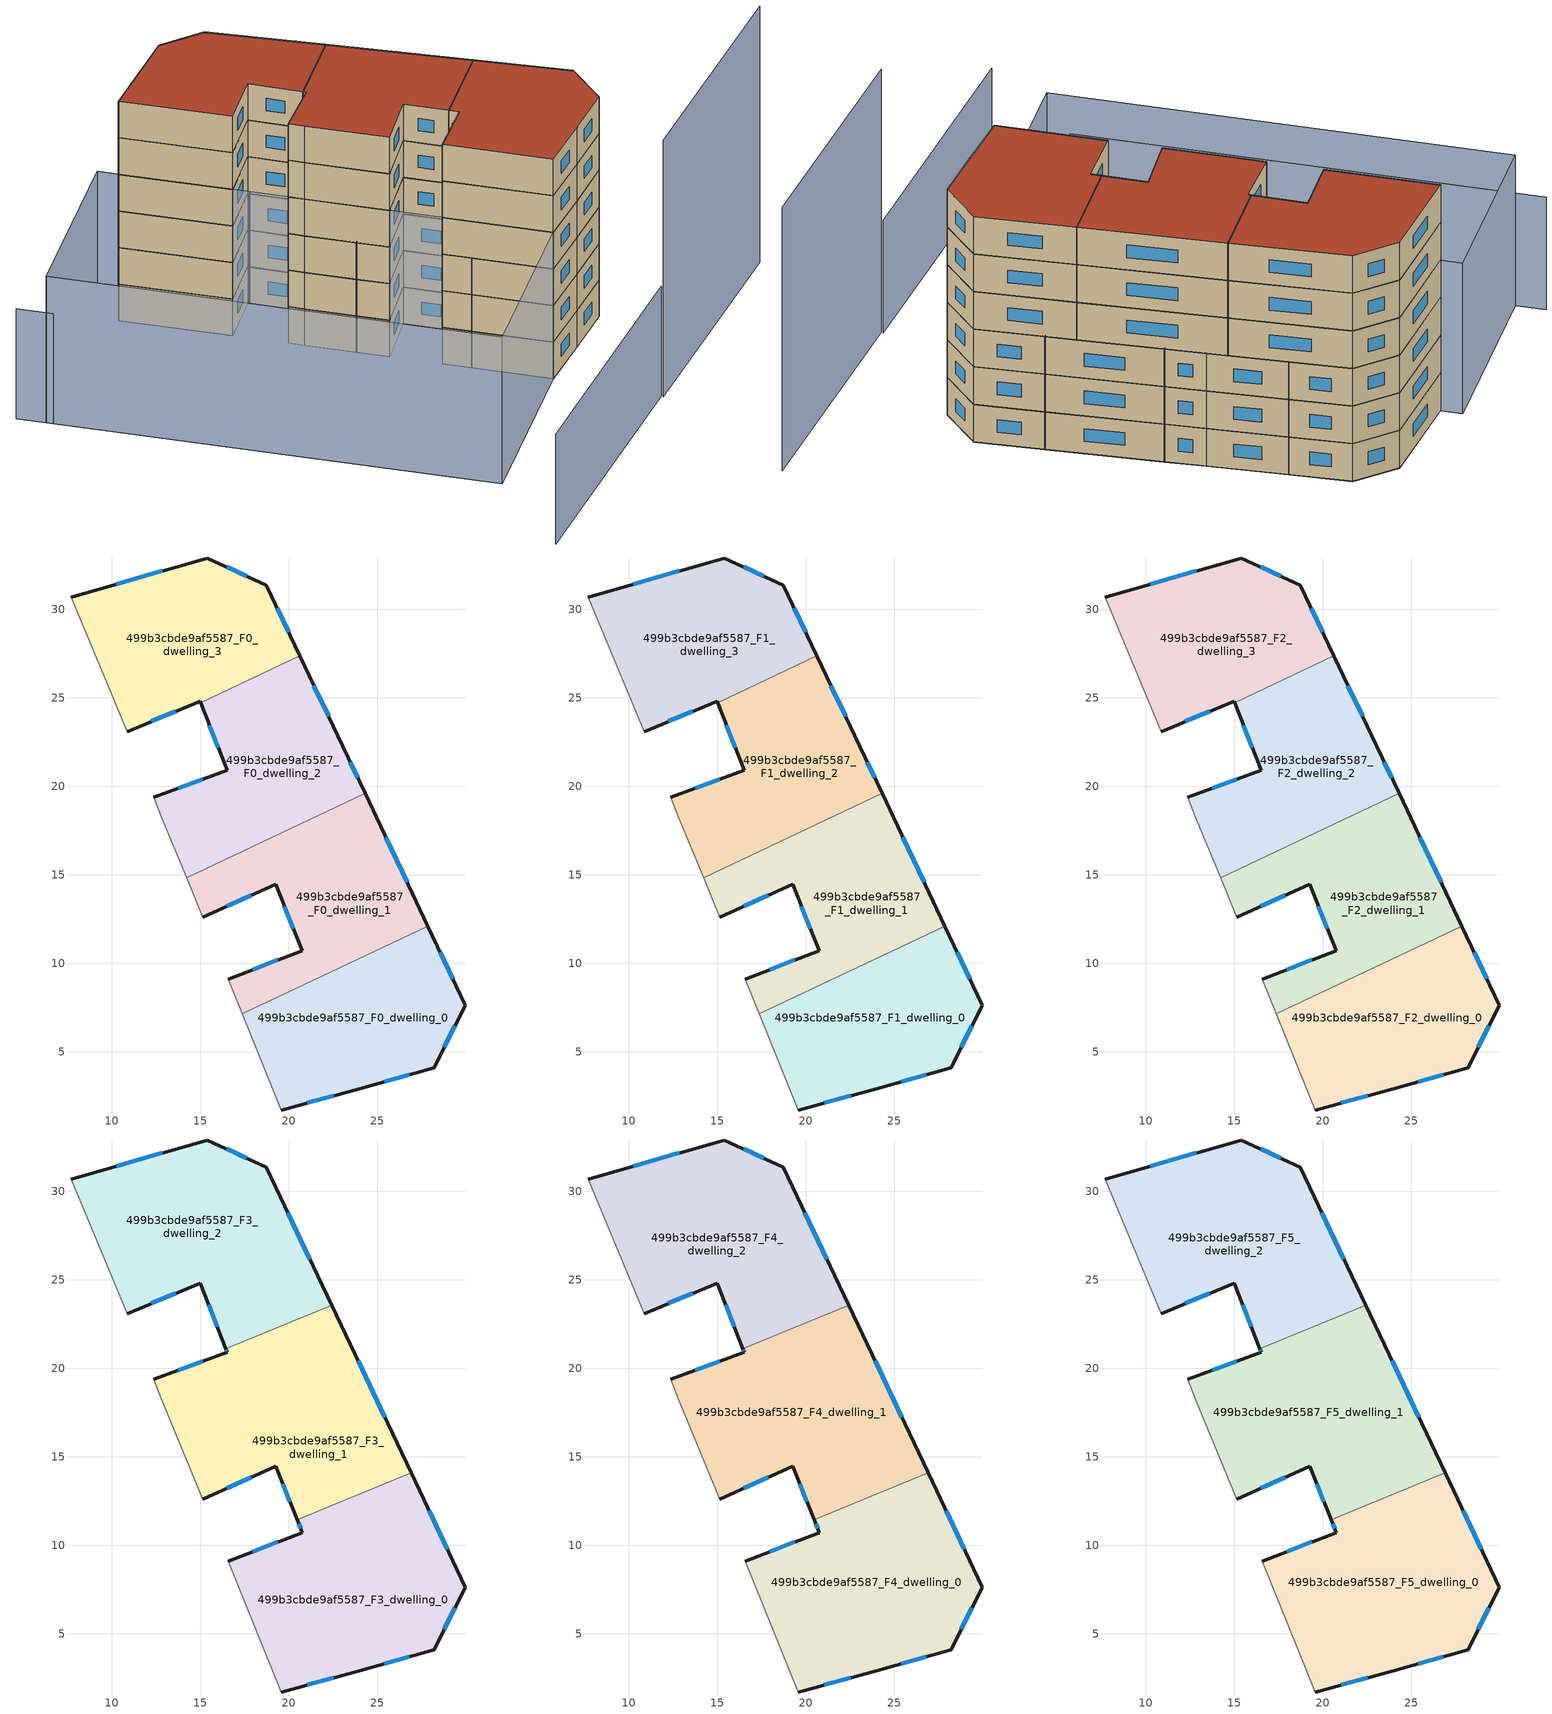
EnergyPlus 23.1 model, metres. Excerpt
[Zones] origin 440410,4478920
499b3cbde9af5587_F0_dwelling_0
 floor ground (EU_floor_Construction): 28.2,4.11 29.96,7.64 27.85,12.11 17.37,7.15 19.59,1.72 24.01,2.92 z0
 wall outside (EU_wall_Construction): 27.85,12.11 29.96,7.64 28.2,4.11 24.01,2.92 19.59,1.72 z0:3
 wall adiabatic (EU_wall_Construction): 19.59,1.72 17.37,7.15 z0:3
 wall to 499b3cbde9af5587_F0_dwelling_1 (EU_wall_Construction): 17.37,7.15 27.85,12.11 z0:3
 window (EU_Window_Construction): 22.55,2.52 21.05,2.12 / 28.55,10.63 29.26,9.12 / 29.38,6.47 28.78,5.28 / 26.81,3.71 25.4,3.31 z0.99:2.01
499b3cbde9af5587_F0_dwelling_1
 floor ground (EU_floor_Construction): 27.85,12.11 24.3,19.59 14.22,14.83 15.14,12.6 19.25,14.48 20.76,10.73 16.57,9.12 17.37,7.15 z0
 wall outside (EU_wall_Construction): 24.3,19.59 27.85,12.11 / 16.57,9.12 20.76,10.73 19.25,14.48 15.14,12.6 z0:3
 wall adiabatic (EU_wall_Construction): 15.14,12.6 14.22,14.83 / 17.37,7.15 16.57,9.12 z0:3
 wall to 499b3cbde9af5587_F0_dwelling_2 (EU_wall_Construction): 14.22,14.83 24.3,19.59 z0:3
 window (EU_Window_Construction): 25.48,17.11 26.67,14.59 / 17.96,9.65 19.37,10.19 / 20.26,11.97 19.75,13.23 / 17.89,13.86 16.51,13.22 z0.99:2.01
499b3cbde9af5587_F0_dwelling_2
 floor ground (EU_floor_Construction): 24.3,19.59 23.05,22.25 20.61,27.37 15.02,24.72 16.52,20.91 12.38,19.4 12.8,18.27 14.22,14.83 z0
 wall outside (EU_wall_Construction): 20.61,27.37 23.05,22.25 24.3,19.59 / 12.38,19.4 16.52,20.91 15.02,24.72 z0:3
 wall adiabatic (EU_wall_Construction): 14.22,14.83 12.8,18.27 12.38,19.4 z0:3
 wall to 499b3cbde9af5587_F0_dwelling_3 (EU_wall_Construction): 15.02,24.72 20.61,27.37 z0:3
 window (EU_Window_Construction): 16.02,22.17 15.52,23.46 / 21.42,25.67 22.24,23.95 / 23.46,21.37 23.89,20.48 / 13.75,19.9 15.14,20.41 z0.99:2.01
499b3cbde9af5587_F0_dwelling_3
 floor ground (EU_floor_Construction): 20.61,27.37 18.71,31.37 15.41,32.89 7.72,30.69 10.87,23.09 14.99,24.82 15.02,24.72 z0
 wall outside (EU_wall_Construction): 7.72,30.69 15.41,32.89 18.71,31.37 20.61,27.37 / 15.02,24.72 14.99,24.82 10.87,23.09 z0:3
 wall adiabatic (EU_wall_Construction): 10.87,23.09 7.72,30.69 z0:3
 window (EU_Window_Construction): 10.27,31.42 12.86,32.16 / 16.5,32.39 17.62,31.87 / 19.34,30.04 19.98,28.69 / 13.62,24.24 12.23,23.66 z0.99:2.01
499b3cbde9af5587_F1_dwelling_0
 floor to 499b3cbde9af5587_F0_dwelling_0 (EU_floor_Construction): 28.2,4.11 29.96,7.64 27.85,12.11 17.37,7.15 19.58,1.72 24.01,2.92 z3
 wall outside (EU_wall_Construction): 27.85,12.11 29.96,7.64 28.2,4.11 24.01,2.92 19.59,1.72 z3:6
 wall adiabatic (EU_wall_Construction): 19.59,1.72 17.37,7.15 z3:6
 wall to 499b3cbde9af5587_F1_dwelling_1 (EU_wall_Construction): 17.37,7.15 27.85,12.11 z3:6
 window (EU_Window_Construction): 22.55,2.52 21.05,2.12 / 28.55,10.63 29.26,9.12 / 29.38,6.47 28.78,5.28 / 26.81,3.71 25.4,3.31 z3.99:5.01
499b3cbde9af5587_F1_dwelling_1
 floor to 499b3cbde9af5587_F0_dwelling_1 (EU_floor_Construction): 27.85,12.11 24.3,19.59 14.22,14.83 15.14,12.6 19.25,14.48 20.76,10.73 16.57,9.12 17.37,7.15 z3
 wall outside (EU_wall_Construction): 24.3,19.59 27.85,12.11 / 16.57,9.12 20.76,10.73 19.25,14.48 15.14,12.6 z3:6
 wall adiabatic (EU_wall_Construction): 15.14,12.6 14.22,14.83 / 17.37,7.15 16.57,9.12 z3:6
 wall to 499b3cbde9af5587_F1_dwelling_2 (EU_wall_Construction): 14.22,14.83 24.3,19.59 z3:6
 window (EU_Window_Construction): 25.48,17.11 26.67,14.59 / 17.96,9.65 19.37,10.19 / 20.26,11.97 19.75,13.23 / 17.89,13.86 16.51,13.22 z3.99:5.01
499b3cbde9af5587_F1_dwelling_2
 floor to 499b3cbde9af5587_F0_dwelling_2 (EU_floor_Construction): 24.3,19.59 23.05,22.25 20.61,27.37 15.02,24.72 16.52,20.91 12.38,19.4 12.8,18.27 14.22,14.83 z3
 wall outside (EU_wall_Construction): 20.61,27.37 23.05,22.25 24.3,19.59 / 12.38,19.4 16.52,20.91 15.02,24.72 z3:6
 wall adiabatic (EU_wall_Construction): 14.22,14.83 12.8,18.27 12.38,19.4 z3:6
 wall to 499b3cbde9af5587_F1_dwelling_3 (EU_wall_Construction): 15.02,24.72 20.61,27.37 z3:6
 window (EU_Window_Construction): 16.02,22.17 15.52,23.46 / 21.42,25.67 22.24,23.95 / 23.46,21.37 23.89,20.48 / 13.75,19.9 15.14,20.41 z3.99:5.01
499b3cbde9af5587_F1_dwelling_3
 floor to 499b3cbde9af5587_F0_dwelling_3 (EU_floor_Construction): 20.61,27.37 18.71,31.37 15.41,32.89 7.72,30.69 10.87,23.09 14.99,24.82 15.02,24.72 z3
 wall outside (EU_wall_Construction): 7.72,30.69 15.41,32.89 18.71,31.37 20.61,27.37 / 15.02,24.72 14.99,24.82 10.87,23.09 z3:6
 wall adiabatic (EU_wall_Construction): 10.87,23.09 7.72,30.69 z3:6
 window (EU_Window_Construction): 10.27,31.42 12.86,32.16 / 16.5,32.39 17.62,31.87 / 19.34,30.04 19.98,28.69 / 13.62,24.24 12.23,23.66 z3.99:5.01
499b3cbde9af5587_F2_dwelling_0
 floor to 499b3cbde9af5587_F1_dwelling_0 (EU_floor_Construction): 28.2,4.11 29.96,7.64 27.85,12.11 17.37,7.15 19.58,1.72 24.01,2.92 z6
 wall outside (EU_wall_Construction): 27.85,12.11 29.96,7.64 28.2,4.11 24.01,2.92 19.59,1.72 z6:9
 wall adiabatic (EU_wall_Construction): 19.59,1.72 17.37,7.15 z6:9
 wall to 499b3cbde9af5587_F2_dwelling_1 (EU_wall_Construction): 17.37,7.15 27.85,12.11 z6:9
 window (EU_Window_Construction): 22.55,2.52 21.05,2.12 / 28.55,10.63 29.26,9.12 / 29.38,6.47 28.78,5.28 / 26.81,3.71 25.4,3.31 z6.99:8.01
499b3cbde9af5587_F2_dwelling_1
 floor to 499b3cbde9af5587_F1_dwelling_1 (EU_floor_Construction): 27.85,12.11 24.3,19.59 14.22,14.83 15.14,12.6 19.25,14.48 20.76,10.73 16.57,9.12 17.37,7.15 z6
 wall outside (EU_wall_Construction): 24.3,19.59 27.85,12.11 / 16.57,9.12 20.76,10.73 19.25,14.48 15.14,12.6 z6:9
 wall adiabatic (EU_wall_Construction): 15.14,12.6 14.22,14.83 / 17.37,7.15 16.57,9.12 z6:9
 wall to 499b3cbde9af5587_F2_dwelling_2 (EU_wall_Construction): 14.22,14.83 24.3,19.59 z6:9
 window (EU_Window_Construction): 25.48,17.11 26.67,14.59 / 17.96,9.65 19.37,10.19 / 20.26,11.97 19.75,13.23 / 17.89,13.86 16.51,13.22 z6.99:8.01
499b3cbde9af5587_F2_dwelling_2
 floor to 499b3cbde9af5587_F1_dwelling_2 (EU_floor_Construction): 24.3,19.59 23.05,22.25 20.61,27.37 15.02,24.72 16.52,20.91 12.38,19.4 12.8,18.27 14.22,14.83 z6
 wall outside (EU_wall_Construction): 20.61,27.37 23.05,22.25 24.3,19.59 / 12.38,19.4 16.52,20.91 15.02,24.72 z6:9
 wall adiabatic (EU_wall_Construction): 14.22,14.83 12.8,18.27 12.38,19.4 z6:9
 wall to 499b3cbde9af5587_F2_dwelling_3 (EU_wall_Construction): 15.02,24.72 20.61,27.37 z6:9
 window (EU_Window_Construction): 16.02,22.17 15.52,23.46 / 21.42,25.67 22.24,23.95 / 23.46,21.37 23.89,20.48 / 13.75,19.9 15.14,20.41 z6.99:8.01
499b3cbde9af5587_F2_dwelling_3
 floor to 499b3cbde9af5587_F1_dwelling_3 (EU_floor_Construction): 20.61,27.37 18.71,31.37 15.41,32.89 7.72,30.69 10.87,23.09 14.99,24.82 15.02,24.72 z6
 wall outside (EU_wall_Construction): 7.72,30.69 15.41,32.89 18.71,31.37 20.61,27.37 / 15.02,24.72 14.99,24.82 10.87,23.09 z6:9
 wall adiabatic (EU_wall_Construction): 10.87,23.09 7.72,30.69 z6:9
 window (EU_Window_Construction): 10.27,31.42 12.86,32.16 / 16.5,32.39 17.62,31.87 / 19.34,30.04 19.98,28.69 / 13.62,24.24 12.23,23.66 z6.99:8.01
499b3cbde9af5587_F3_dwelling_0
 floor to 499b3cbde9af5587_F2_dwelling_0 (EU_floor_Construction): 28.2,4.11 29.96,7.64 27.85,12.11 17.37,7.15 19.58,1.72 24.01,2.92 z9
 floor to 499b3cbde9af5587_F2_dwelling_1 (EU_floor_Construction): 27.85,12.11 26.91,14.1 20.47,11.46 20.76,10.73 16.57,9.12 17.37,7.15 z9
 wall outside (EU_wall_Construction): 26.91,14.1 29.96,7.64 28.2,4.11 24.01,2.92 19.59,1.72 / 16.57,9.12 20.76,10.73 20.47,11.46 z9:12
 wall adiabatic (EU_wall_Construction): 19.59,1.72 16.57,9.12 z9:12
 wall to 499b3cbde9af5587_F3_dwelling_1 (EU_wall_Construction): 20.47,11.46 26.91,14.1 z9:12
 window (EU_Window_Construction): 27.92,11.96 28.95,9.78 / 29.38,6.47 28.78,5.28 / 26.81,3.71 25.4,3.31 / 22.55,2.52 21.05,2.12 / 17.96,9.65 19.37,10.19 / 20.66,10.97 20.56,11.21 z9.99:11.01
499b3cbde9af5587_F3_dwelling_1
 floor to 499b3cbde9af5587_F2_dwelling_1 (EU_floor_Construction): 26.91,14.1 24.3,19.59 14.22,14.83 15.14,12.6 19.25,14.48 20.47,11.46 z9
 floor to 499b3cbde9af5587_F2_dwelling_2 (EU_floor_Construction): 24.3,19.59 22.54,23.32 22.42,23.57 16.43,21.12 16.52,20.91 12.38,19.4 12.8,18.27 14.22,14.83 z9
 wall outside (EU_wall_Construction): 12.38,19.4 16.52,20.91 16.43,21.12 / 22.42,23.57 26.91,14.1 / 20.47,11.46 19.25,14.48 15.14,12.6 z9:12
 wall adiabatic (EU_wall_Construction): 15.14,12.6 12.8,18.27 12.38,19.4 z9:12
 wall to 499b3cbde9af5587_F3_dwelling_2 (EU_wall_Construction): 16.43,21.12 22.42,23.57 z9:12
 window (EU_Window_Construction): 13.75,19.9 15.14,20.41 / 16.49,20.98 16.46,21.05 / 23.91,20.43 25.42,17.24 / 20.06,12.46 19.66,13.48 / 17.89,13.86 16.51,13.22 z9.99:11.01
499b3cbde9af5587_F3_dwelling_2
 floor to 499b3cbde9af5587_F2_dwelling_2 (EU_floor_Construction): 22.42,23.57 20.61,27.37 15.02,24.72 16.43,21.12 z9
 floor to 499b3cbde9af5587_F2_dwelling_3 (EU_floor_Construction): 20.61,27.37 18.71,31.37 15.41,32.89 7.72,30.69 10.87,23.09 14.99,24.82 15.02,24.72 z9
 wall outside (EU_wall_Construction): 7.72,30.69 15.41,32.89 18.71,31.37 22.42,23.57 / 16.43,21.12 14.99,24.82 10.87,23.09 z9:12
 wall adiabatic (EU_wall_Construction): 10.87,23.09 7.72,30.69 z9:12
 window (EU_Window_Construction): 10.27,31.42 12.86,32.16 / 16.5,32.39 17.62,31.87 / 19.94,28.78 21.19,26.15 / 15.95,22.34 15.47,23.59 / 13.62,24.24 12.23,23.66 z9.99:11.01
499b3cbde9af5587_F4_dwelling_0
 floor to 499b3cbde9af5587_F3_dwelling_0 (EU_floor_Construction): 28.2,4.11 29.96,7.64 26.91,14.1 20.47,11.46 20.76,10.73 16.57,9.12 19.58,1.72 24.01,2.92 z12
 wall outside (EU_wall_Construction): 26.91,14.1 29.96,7.64 28.2,4.11 24.01,2.92 19.59,1.72 / 16.57,9.12 20.76,10.73 20.47,11.46 z12:15
 wall adiabatic (EU_wall_Construction): 19.59,1.72 16.57,9.12 z12:15
 wall to 499b3cbde9af5587_F4_dwelling_1 (EU_wall_Construction): 20.47,11.46 26.91,14.1 z12:15
 window (EU_Window_Construction): 27.92,11.96 28.95,9.78 / 29.38,6.47 28.78,5.28 / 26.81,3.71 25.4,3.31 / 22.55,2.52 21.05,2.12 / 17.96,9.65 19.37,10.19 / 20.66,10.97 20.56,11.21 z12.99:14.01
499b3cbde9af5587_F4_dwelling_1
 floor to 499b3cbde9af5587_F3_dwelling_1 (EU_floor_Construction): 26.91,14.1 22.42,23.57 16.43,21.12 16.52,20.91 12.38,19.4 12.8,18.27 15.14,12.6 19.25,14.48 20.47,11.46 z12
 wall outside (EU_wall_Construction): 12.38,19.4 16.52,20.91 16.43,21.12 / 22.42,23.57 26.91,14.1 / 20.47,11.46 19.25,14.48 15.14,12.6 z12:15
 wall adiabatic (EU_wall_Construction): 15.14,12.6 12.8,18.27 12.38,19.4 z12:15
 wall to 499b3cbde9af5587_F4_dwelling_2 (EU_wall_Construction): 16.43,21.12 22.42,23.57 z12:15
 window (EU_Window_Construction): 13.75,19.9 15.14,20.41 / 16.49,20.98 16.46,21.05 / 23.91,20.43 25.42,17.24 / 20.06,12.46 19.66,13.48 / 17.89,13.86 16.51,13.22 z12.99:14.01
499b3cbde9af5587_F4_dwelling_2
 floor to 499b3cbde9af5587_F3_dwelling_2 (EU_floor_Construction): 22.42,23.57 18.71,31.37 15.41,32.89 7.72,30.69 10.87,23.09 14.99,24.82 16.43,21.12 z12
 wall outside (EU_wall_Construction): 7.72,30.69 15.41,32.89 18.71,31.37 22.42,23.57 / 16.43,21.12 14.99,24.82 10.87,23.09 z12:15
 wall adiabatic (EU_wall_Construction): 10.87,23.09 7.72,30.69 z12:15
 window (EU_Window_Construction): 10.27,31.42 12.86,32.16 / 16.5,32.39 17.62,31.87 / 19.94,28.78 21.19,26.15 / 15.95,22.34 15.47,23.59 / 13.62,24.24 12.23,23.66 z12.99:14.01
499b3cbde9af5587_F5_dwelling_0
 floor to 499b3cbde9af5587_F4_dwelling_0 (EU_floor_Construction): 28.2,4.11 29.96,7.64 26.91,14.1 20.47,11.46 20.76,10.73 16.57,9.12 19.58,1.72 24.01,2.92 z15
 wall outside (EU_wall_Construction): 26.91,14.1 29.96,7.64 28.2,4.11 24.01,2.92 19.59,1.72 / 16.57,9.12 20.76,10.73 20.47,11.46 z15:18
 wall adiabatic (EU_wall_Construction): 19.59,1.72 16.57,9.12 z15:18
 wall to 499b3cbde9af5587_F5_dwelling_1 (EU_wall_Construction): 20.47,11.46 26.91,14.1 z15:18
 window (EU_Window_Construction): 27.92,11.96 28.95,9.78 / 29.38,6.47 28.78,5.28 / 26.81,3.71 25.4,3.31 / 22.55,2.52 21.05,2.12 / 17.96,9.65 19.37,10.19 / 20.66,10.97 20.56,11.21 z15.99:17.01
 roof outside (EU_roof_Construction): 26.91,14.1 29.96,7.64 28.2,4.11 24.01,2.92 19.59,1.72 16.57,9.12 20.76,10.73 20.47,11.46 z18
499b3cbde9af5587_F5_dwelling_1
 floor to 499b3cbde9af5587_F4_dwelling_1 (EU_floor_Construction): 26.91,14.1 22.42,23.57 16.43,21.12 16.52,20.91 12.38,19.4 12.8,18.27 15.14,12.6 19.25,14.48 20.47,11.46 z15
 wall outside (EU_wall_Construction): 12.38,19.4 16.52,20.91 16.43,21.12 / 22.42,23.57 26.91,14.1 / 20.47,11.46 19.25,14.48 15.14,12.6 z15:18
 wall adiabatic (EU_wall_Construction): 15.14,12.6 12.8,18.27 12.38,19.4 z15:18
 wall to 499b3cbde9af5587_F5_dwelling_2 (EU_wall_Construction): 16.43,21.12 22.42,23.57 z15:18
 window (EU_Window_Construction): 13.75,19.9 15.14,20.41 / 16.49,20.98 16.46,21.05 / 23.91,20.43 25.42,17.24 / 20.06,12.46 19.66,13.48 / 17.89,13.86 16.51,13.22 z15.99:17.01
 roof outside (EU_roof_Construction): 22.42,23.57 26.91,14.1 20.47,11.46 19.25,14.48 15.14,12.6 12.8,18.27 12.38,19.4 16.52,20.91 16.43,21.12 z18
499b3cbde9af5587_F5_dwelling_2
 floor to 499b3cbde9af5587_F4_dwelling_2 (EU_floor_Construction): 22.42,23.57 18.71,31.37 15.41,32.89 7.72,30.69 10.87,23.09 14.99,24.82 16.43,21.12 z15
 wall outside (EU_wall_Construction): 7.72,30.69 15.41,32.89 18.71,31.37 22.42,23.57 / 16.43,21.12 14.99,24.82 10.87,23.09 z15:18
 wall adiabatic (EU_wall_Construction): 10.87,23.09 7.72,30.69 z15:18
 window (EU_Window_Construction): 10.27,31.42 12.86,32.16 / 16.5,32.39 17.62,31.87 / 19.94,28.78 21.19,26.15 / 15.95,22.34 15.47,23.59 / 13.62,24.24 12.23,23.66 z15.99:17.01
 roof outside (EU_roof_Construction): 18.71,31.37 22.42,23.57 16.43,21.12 14.99,24.82 10.87,23.09 7.72,30.69 15.41,32.89 z18
shading: 2.06,-11.49 22.25,-5.72 / -6.98,28.67 5.66,-2.19 z0:9; 22.27,-5.86 40.67,-0.62 z0:21; 6.26,-3.72 -6.16,26.67 / -6.16,26.67 7.18,32.12 / 7.18,32.12 19.6,1.73 / 19.6,1.73 6.26,-3.72 z0:12
[Building]
EU S2 Campaign: North Axis=0; Terrain=City; Solar Distribution=FullExterior
[Site:Location]
Madrid: Latitude=40.5; Longitude=-3.5; Time Zone=1; Elevation=609
[SizingPeriod:WeatherFileDays]
AnnualSizingPeriod: Begin Month=1; Begin Day of Month=1; End Month=12; End Day of Month=31; Day of Week for Start Day=Monday; Use Weather File Daylight Saving Period=No; Use Weather File Rain and Snow Indicators=No
[MATERIAL]
EU_InternalMass_Material: Roughness=MediumRough; Thickness=0.1; Conductivity=1; Density=1800; Specific Heat=900; Thermal Absorptance=0.9; Solar Absorptance=0.7; Visible Absorptance=0.7
[MATERIAL:NOMASS] Roughness=MediumRough; Thermal Absorptance=0.9; Solar Absorptance=0.7; Visible Absorptance=0.7
Name | Thermal Resistance
EU_wall_NoMass | 0.609216
EU_roof_NoMass | 0.513268
EU_floor_NoMass | 0.568163
[WINDOWMATERIAL:SIMPLEGLAZINGSYSTEM]
EU_Window_SimpleGlazing: UFactor=5.50606; Solar Heat Gain Coefficient=0.85; Visible Transmittance=0.85
[CONSTRUCTION]
EU_wall_Construction: EU_wall_NoMass
EU_roof_Construction: EU_roof_NoMass
EU_floor_Construction: EU_floor_NoMass
EU_InternalMass_Construction: EU_InternalMass_Material
EU_Window_Construction: EU_Window_SimpleGlazing
[ZONE] Type=1; Multiplier=1; Ceiling Height=autocalculate; Floor Area=autocalculate; Part of Total Floor Area=Yes
Name | Volume
499b3cbde9af5587_F0_dwelling_0; 499b3cbde9af5587_F1_dwelling_0; 499b3cbde9af5587_F2_dwelling_0 | 229.842
499b3cbde9af5587_F3_dwelling_0; 499b3cbde9af5587_F4_dwelling_0; 499b3cbde9af5587_F5_dwelling_0 | 306.434
499b3cbde9af5587_F0_dwelling_1; 499b3cbde9af5587_F1_dwelling_1; 499b3cbde9af5587_F2_dwelling_1; 499b3cbde9af5587_F0_dwelling_3; 499b3cbde9af5587_F1_dwelling_3; 499b3cbde9af5587_F2_dwelling_3 | 229.824
499b3cbde9af5587_F3_dwelling_1 | 306.397
499b3cbde9af5587_F4_dwelling_1; 499b3cbde9af5587_F5_dwelling_1 | 306.4
499b3cbde9af5587_F0_dwelling_2; 499b3cbde9af5587_F1_dwelling_2; 499b3cbde9af5587_F2_dwelling_2 | 229.819
499b3cbde9af5587_F3_dwelling_2 | 306.433
499b3cbde9af5587_F4_dwelling_2; 499b3cbde9af5587_F5_dwelling_2 | 306.447
[INTERNALMASS] Construction=EU_InternalMass_Construction
Name | Zone or ZoneList | Surface Area
499b3cbde9af5587_F0_dwelling_0_EU_InternalMass | 499b3cbde9af5587_F0_dwelling_0 | 76.6137
499b3cbde9af5587_F0_dwelling_1_EU_InternalMass | 499b3cbde9af5587_F0_dwelling_1 | 76.6083
499b3cbde9af5587_F0_dwelling_2_EU_InternalMass | 499b3cbde9af5587_F0_dwelling_2 | 76.6063
499b3cbde9af5587_F0_dwelling_3_EU_InternalMass | 499b3cbde9af5587_F0_dwelling_3 | 76.6081
499b3cbde9af5587_F1_dwelling_0_EU_InternalMass | 499b3cbde9af5587_F1_dwelling_0 | 76.6137
499b3cbde9af5587_F1_dwelling_1_EU_InternalMass | 499b3cbde9af5587_F1_dwelling_1 | 76.6083
499b3cbde9af5587_F1_dwelling_2_EU_InternalMass | 499b3cbde9af5587_F1_dwelling_2 | 76.6063
499b3cbde9af5587_F1_dwelling_3_EU_InternalMass | 499b3cbde9af5587_F1_dwelling_3 | 76.6081
499b3cbde9af5587_F2_dwelling_0_EU_InternalMass | 499b3cbde9af5587_F2_dwelling_0 | 76.6137
499b3cbde9af5587_F2_dwelling_1_EU_InternalMass | 499b3cbde9af5587_F2_dwelling_1 | 76.6083
499b3cbde9af5587_F2_dwelling_2_EU_InternalMass | 499b3cbde9af5587_F2_dwelling_2 | 76.6063
499b3cbde9af5587_F2_dwelling_3_EU_InternalMass | 499b3cbde9af5587_F2_dwelling_3 | 76.6081
499b3cbde9af5587_F3_dwelling_0_EU_InternalMass | 499b3cbde9af5587_F3_dwelling_0 | 102.145
499b3cbde9af5587_F3_dwelling_1_EU_InternalMass | 499b3cbde9af5587_F3_dwelling_1 | 102.145
499b3cbde9af5587_F3_dwelling_2_EU_InternalMass | 499b3cbde9af5587_F3_dwelling_2 | 102.149
499b3cbde9af5587_F4_dwelling_0_EU_InternalMass | 499b3cbde9af5587_F4_dwelling_0 | 102.145
499b3cbde9af5587_F4_dwelling_1_EU_InternalMass | 499b3cbde9af5587_F4_dwelling_1 | 102.145
499b3cbde9af5587_F4_dwelling_2_EU_InternalMass | 499b3cbde9af5587_F4_dwelling_2 | 102.149
499b3cbde9af5587_F5_dwelling_0_EU_InternalMass | 499b3cbde9af5587_F5_dwelling_0 | 102.145
499b3cbde9af5587_F5_dwelling_1_EU_InternalMass | 499b3cbde9af5587_F5_dwelling_1 | 102.145
499b3cbde9af5587_F5_dwelling_2_EU_InternalMass | 499b3cbde9af5587_F5_dwelling_2 | 102.149
[OTHEREQUIPMENT] Fuel Type=Electricity; Design Level Calculation Method=Watts/Area; Power per Zone Floor Area=1; Fraction Latent=0; Fraction Radiant=0; Fraction Lost=0; Carbon Dioxide Generation Rate=0; EndUse Subcategory=EU_Step8_InternalGains
Name | Zone or ZoneList or Space or SpaceList | Schedule
EU_Step8_InternalGain_499b3cbde9af5587_F0_dwelling_0_f000 | 499b3cbde9af5587_F0_dwelling_0 | EU_Step8_GainSchedule_499b3cbde9af5587_F0_dwelling_0_f000
EU_Step8_InternalGain_499b3cbde9af5587_F0_dwelling_1_f000 | 499b3cbde9af5587_F0_dwelling_1 | EU_Step8_GainSchedule_499b3cbde9af5587_F0_dwelling_1_f000
EU_Step8_InternalGain_499b3cbde9af5587_F0_dwelling_2_f000 | 499b3cbde9af5587_F0_dwelling_2 | EU_Step8_GainSchedule_499b3cbde9af5587_F0_dwelling_2_f000
EU_Step8_InternalGain_499b3cbde9af5587_F0_dwelling_3_f000 | 499b3cbde9af5587_F0_dwelling_3 | EU_Step8_GainSchedule_499b3cbde9af5587_F0_dwelling_3_f000
EU_Step8_InternalGain_499b3cbde9af5587_F1_dwelling_0_f000 | 499b3cbde9af5587_F1_dwelling_0 | EU_Step8_GainSchedule_499b3cbde9af5587_F1_dwelling_0_f000
EU_Step8_InternalGain_499b3cbde9af5587_F1_dwelling_1_f000 | 499b3cbde9af5587_F1_dwelling_1 | EU_Step8_GainSchedule_499b3cbde9af5587_F1_dwelling_1_f000
EU_Step8_InternalGain_499b3cbde9af5587_F1_dwelling_2_f000 | 499b3cbde9af5587_F1_dwelling_2 | EU_Step8_GainSchedule_499b3cbde9af5587_F1_dwelling_2_f000
EU_Step8_InternalGain_499b3cbde9af5587_F1_dwelling_3_f000 | 499b3cbde9af5587_F1_dwelling_3 | EU_Step8_GainSchedule_499b3cbde9af5587_F1_dwelling_3_f000
EU_Step8_InternalGain_499b3cbde9af5587_F2_dwelling_0_f000 | 499b3cbde9af5587_F2_dwelling_0 | EU_Step8_GainSchedule_499b3cbde9af5587_F2_dwelling_0_f000
EU_Step8_InternalGain_499b3cbde9af5587_F2_dwelling_1_f000 | 499b3cbde9af5587_F2_dwelling_1 | EU_Step8_GainSchedule_499b3cbde9af5587_F2_dwelling_1_f000
EU_Step8_InternalGain_499b3cbde9af5587_F2_dwelling_2_f000 | 499b3cbde9af5587_F2_dwelling_2 | EU_Step8_GainSchedule_499b3cbde9af5587_F2_dwelling_2_f000
EU_Step8_InternalGain_499b3cbde9af5587_F2_dwelling_3_f000 | 499b3cbde9af5587_F2_dwelling_3 | EU_Step8_GainSchedule_499b3cbde9af5587_F2_dwelling_3_f000
EU_Step8_InternalGain_499b3cbde9af5587_F3_dwelling_0_f000 | 499b3cbde9af5587_F3_dwelling_0 | EU_Step8_GainSchedule_499b3cbde9af5587_F3_dwelling_0_f000
EU_Step8_InternalGain_499b3cbde9af5587_F3_dwelling_1_f000 | 499b3cbde9af5587_F3_dwelling_1 | EU_Step8_GainSchedule_499b3cbde9af5587_F3_dwelling_1_f000
EU_Step8_InternalGain_499b3cbde9af5587_F3_dwelling_2_f000 | 499b3cbde9af5587_F3_dwelling_2 | EU_Step8_GainSchedule_499b3cbde9af5587_F3_dwelling_2_f000
EU_Step8_InternalGain_499b3cbde9af5587_F4_dwelling_0_f000 | 499b3cbde9af5587_F4_dwelling_0 | EU_Step8_GainSchedule_499b3cbde9af5587_F4_dwelling_0_f000
EU_Step8_InternalGain_499b3cbde9af5587_F4_dwelling_1_f000 | 499b3cbde9af5587_F4_dwelling_1 | EU_Step8_GainSchedule_499b3cbde9af5587_F4_dwelling_1_f000
EU_Step8_InternalGain_499b3cbde9af5587_F4_dwelling_2_f000 | 499b3cbde9af5587_F4_dwelling_2 | EU_Step8_GainSchedule_499b3cbde9af5587_F4_dwelling_2_f000
EU_Step8_InternalGain_499b3cbde9af5587_F5_dwelling_0_f000 | 499b3cbde9af5587_F5_dwelling_0 | EU_Step8_GainSchedule_499b3cbde9af5587_F5_dwelling_0_f000
EU_Step8_InternalGain_499b3cbde9af5587_F5_dwelling_1_f000 | 499b3cbde9af5587_F5_dwelling_1 | EU_Step8_GainSchedule_499b3cbde9af5587_F5_dwelling_1_f000
EU_Step8_InternalGain_499b3cbde9af5587_F5_dwelling_2_f000 | 499b3cbde9af5587_F5_dwelling_2 | EU_Step8_GainSchedule_499b3cbde9af5587_F5_dwelling_2_f000
[ZONEVENTILATION:DESIGNFLOWRATE] Schedule=EU_AlwaysOn; Design Flow Rate Calculation Method=AirChanges/Hour; Air Changes per Hour=0.752966; Ventilation Type=Natural; Fan Pressure Rise=0; Fan Total Efficiency=1; Constant Term Coefficient=1; Temperature Term Coefficient=0; Velocity Term Coefficient=0; Velocity Squared Term Coefficient=0; Minimum Indoor Temperature=-100; Maximum Indoor Temperature=100; Delta Temperature=-100; Minimum Outdoor Temperature=-100; Maximum Outdoor Temperature=100; Maximum Wind Speed=40
Name | Zone or ZoneList or Space or SpaceList
EU_ConstantAir_499b3cbde9af5587_F0_dwelling_0 | 499b3cbde9af5587_F0_dwelling_0
EU_ConstantAir_499b3cbde9af5587_F0_dwelling_1 | 499b3cbde9af5587_F0_dwelling_1
EU_ConstantAir_499b3cbde9af5587_F0_dwelling_2 | 499b3cbde9af5587_F0_dwelling_2
EU_ConstantAir_499b3cbde9af5587_F0_dwelling_3 | 499b3cbde9af5587_F0_dwelling_3
EU_ConstantAir_499b3cbde9af5587_F1_dwelling_0 | 499b3cbde9af5587_F1_dwelling_0
EU_ConstantAir_499b3cbde9af5587_F1_dwelling_1 | 499b3cbde9af5587_F1_dwelling_1
EU_ConstantAir_499b3cbde9af5587_F1_dwelling_2 | 499b3cbde9af5587_F1_dwelling_2
EU_ConstantAir_499b3cbde9af5587_F1_dwelling_3 | 499b3cbde9af5587_F1_dwelling_3
EU_ConstantAir_499b3cbde9af5587_F2_dwelling_0 | 499b3cbde9af5587_F2_dwelling_0
EU_ConstantAir_499b3cbde9af5587_F2_dwelling_1 | 499b3cbde9af5587_F2_dwelling_1
EU_ConstantAir_499b3cbde9af5587_F2_dwelling_2 | 499b3cbde9af5587_F2_dwelling_2
EU_ConstantAir_499b3cbde9af5587_F2_dwelling_3 | 499b3cbde9af5587_F2_dwelling_3
EU_ConstantAir_499b3cbde9af5587_F3_dwelling_0 | 499b3cbde9af5587_F3_dwelling_0
EU_ConstantAir_499b3cbde9af5587_F3_dwelling_1 | 499b3cbde9af5587_F3_dwelling_1
EU_ConstantAir_499b3cbde9af5587_F3_dwelling_2 | 499b3cbde9af5587_F3_dwelling_2
EU_ConstantAir_499b3cbde9af5587_F4_dwelling_0 | 499b3cbde9af5587_F4_dwelling_0
EU_ConstantAir_499b3cbde9af5587_F4_dwelling_1 | 499b3cbde9af5587_F4_dwelling_1
EU_ConstantAir_499b3cbde9af5587_F4_dwelling_2 | 499b3cbde9af5587_F4_dwelling_2
EU_ConstantAir_499b3cbde9af5587_F5_dwelling_0 | 499b3cbde9af5587_F5_dwelling_0
EU_ConstantAir_499b3cbde9af5587_F5_dwelling_1 | 499b3cbde9af5587_F5_dwelling_1
EU_ConstantAir_499b3cbde9af5587_F5_dwelling_2 | 499b3cbde9af5587_F5_dwelling_2
[HVACTEMPLATE:THERMOSTAT] Constant Heating Setpoint=20; Constant Cooling Setpoint=50
EU_HeatOnly_499b3cbde9af5587_F0_dwelling_0; EU_HeatOnly_499b3cbde9af5587_F0_dwelling_1; EU_HeatOnly_499b3cbde9af5587_F0_dwelling_2; EU_HeatOnly_499b3cbde9af5587_F0_dwelling_3; EU_HeatOnly_499b3cbde9af5587_F1_dwelling_0; EU_HeatOnly_499b3cbde9af5587_F1_dwelling_1; EU_HeatOnly_499b3cbde9af5587_F1_dwelling_2; EU_HeatOnly_499b3cbde9af5587_F1_dwelling_3; EU_HeatOnly_499b3cbde9af5587_F2_dwelling_0; EU_HeatOnly_499b3cbde9af5587_F2_dwelling_1; EU_HeatOnly_499b3cbde9af5587_F2_dwelling_2; EU_HeatOnly_499b3cbde9af5587_F2_dwelling_3; EU_HeatOnly_499b3cbde9af5587_F3_dwelling_0; EU_HeatOnly_499b3cbde9af5587_F3_dwelling_1; EU_HeatOnly_499b3cbde9af5587_F3_dwelling_2; EU_HeatOnly_499b3cbde9af5587_F4_dwelling_0; EU_HeatOnly_499b3cbde9af5587_F4_dwelling_1; EU_HeatOnly_499b3cbde9af5587_F4_dwelling_2; EU_HeatOnly_499b3cbde9af5587_F5_dwelling_0; EU_HeatOnly_499b3cbde9af5587_F5_dwelling_1; EU_HeatOnly_499b3cbde9af5587_F5_dwelling_2
[HVACTEMPLATE:ZONE:IDEALLOADSAIRSYSTEM] System Availability Schedule=EU_AlwaysOn; Maximum Heating Supply Air Temperature=50; Minimum Cooling Supply Air Temperature=13; Maximum Heating Supply Air Humidity Ratio=0.0156; Minimum Cooling Supply Air Humidity Ratio=0.0077; Heating Limit=NoLimit; Cooling Limit=NoLimit; Heating Availability Schedule=EU_AlwaysOn; Cooling Availability Schedule=EU_CoolingOff; Dehumidification Control Type=ConstantSensibleHeatRatio; Cooling Sensible Heat Ratio=0.7; Dehumidification Setpoint=60; Humidification Control Type=None; Humidification Setpoint=30; Outdoor Air Method=None; Outdoor Air Flow Rate per Person=0.00944; Outdoor Air Flow Rate per Zone Floor Area=0; Outdoor Air Flow Rate per Zone=0; Demand Controlled Ventilation Type=None; Outdoor Air Economizer Type=NoEconomizer; Heat Recovery Type=None; Sensible Heat Recovery Effectiveness=0.7; Latent Heat Recovery Effectiveness=0.65
Name | Template Thermostat
499b3cbde9af5587_F0_dwelling_0 | EU_HeatOnly_499b3cbde9af5587_F0_dwelling_0
499b3cbde9af5587_F0_dwelling_1 | EU_HeatOnly_499b3cbde9af5587_F0_dwelling_1
499b3cbde9af5587_F0_dwelling_2 | EU_HeatOnly_499b3cbde9af5587_F0_dwelling_2
499b3cbde9af5587_F0_dwelling_3 | EU_HeatOnly_499b3cbde9af5587_F0_dwelling_3
499b3cbde9af5587_F1_dwelling_0 | EU_HeatOnly_499b3cbde9af5587_F1_dwelling_0
499b3cbde9af5587_F1_dwelling_1 | EU_HeatOnly_499b3cbde9af5587_F1_dwelling_1
499b3cbde9af5587_F1_dwelling_2 | EU_HeatOnly_499b3cbde9af5587_F1_dwelling_2
499b3cbde9af5587_F1_dwelling_3 | EU_HeatOnly_499b3cbde9af5587_F1_dwelling_3
499b3cbde9af5587_F2_dwelling_0 | EU_HeatOnly_499b3cbde9af5587_F2_dwelling_0
499b3cbde9af5587_F2_dwelling_1 | EU_HeatOnly_499b3cbde9af5587_F2_dwelling_1
499b3cbde9af5587_F2_dwelling_2 | EU_HeatOnly_499b3cbde9af5587_F2_dwelling_2
499b3cbde9af5587_F2_dwelling_3 | EU_HeatOnly_499b3cbde9af5587_F2_dwelling_3
499b3cbde9af5587_F3_dwelling_0 | EU_HeatOnly_499b3cbde9af5587_F3_dwelling_0
499b3cbde9af5587_F3_dwelling_1 | EU_HeatOnly_499b3cbde9af5587_F3_dwelling_1
499b3cbde9af5587_F3_dwelling_2 | EU_HeatOnly_499b3cbde9af5587_F3_dwelling_2
499b3cbde9af5587_F4_dwelling_0 | EU_HeatOnly_499b3cbde9af5587_F4_dwelling_0
499b3cbde9af5587_F4_dwelling_1 | EU_HeatOnly_499b3cbde9af5587_F4_dwelling_1
499b3cbde9af5587_F4_dwelling_2 | EU_HeatOnly_499b3cbde9af5587_F4_dwelling_2
499b3cbde9af5587_F5_dwelling_0 | EU_HeatOnly_499b3cbde9af5587_F5_dwelling_0
499b3cbde9af5587_F5_dwelling_1 | EU_HeatOnly_499b3cbde9af5587_F5_dwelling_1
499b3cbde9af5587_F5_dwelling_2 | EU_HeatOnly_499b3cbde9af5587_F5_dwelling_2
[SIZING:ZONE] Zone Cooling Design Supply Air Temperature Input Method=SupplyAirTemperature; Zone Cooling Design Supply Air Temperature=13; Zone Heating Design Supply Air Temperature Input Method=SupplyAirTemperature; Zone Heating Design Supply Air Temperature=50; Zone Cooling Design Supply Air Humidity Ratio=0.008; Zone Heating Design Supply Air Humidity Ratio=0.008; Cooling Design Air Flow Method=DesignDay; Cooling Design Air Flow Rate=0; Cooling Minimum Air Flow per Zone Floor Area=0.000762; Cooling Minimum Air Flow=0; Cooling Minimum Air Flow Fraction=0.2; Heating Design Air Flow Method=DesignDay; Heating Design Air Flow Rate=0; Heating Maximum Air Flow per Zone Floor Area=0.002032; Heating Maximum Air Flow=0.141576; Heating Maximum Air Flow Fraction=0.3; Account for Dedicated Outdoor Air System=No; Dedicated Outdoor Air System Control Strategy=NeutralSupplyAir; Dedicated Outdoor Air Low Setpoint Temperature for Design=autosize; Dedicated Outdoor Air High Setpoint Temperature for Design=autosize; Zone Load Sizing Method=Sensible Load Only No Latent Load; Zone Latent Cooling Design Supply Air Humidity Ratio Input Method=HumidityRatioDifference; Zone Cooling Design Supply Air Humidity Ratio Difference=0.005; Zone Latent Heating Design Supply Air Humidity Ratio Input Method=HumidityRatioDifference; Zone Humidification Design Supply Air Humidity Ratio Difference=0.005
499b3cbde9af5587_F0_dwelling_0; 499b3cbde9af5587_F0_dwelling_1; 499b3cbde9af5587_F0_dwelling_2; 499b3cbde9af5587_F0_dwelling_3; 499b3cbde9af5587_F1_dwelling_0; 499b3cbde9af5587_F1_dwelling_1; 499b3cbde9af5587_F1_dwelling_2; 499b3cbde9af5587_F1_dwelling_3; 499b3cbde9af5587_F2_dwelling_0; 499b3cbde9af5587_F2_dwelling_1; 499b3cbde9af5587_F2_dwelling_2; 499b3cbde9af5587_F2_dwelling_3; 499b3cbde9af5587_F3_dwelling_0; 499b3cbde9af5587_F3_dwelling_1; 499b3cbde9af5587_F3_dwelling_2; 499b3cbde9af5587_F4_dwelling_0; 499b3cbde9af5587_F4_dwelling_1; 499b3cbde9af5587_F4_dwelling_2; 499b3cbde9af5587_F5_dwelling_0; 499b3cbde9af5587_F5_dwelling_1; 499b3cbde9af5587_F5_dwelling_2
[SCHEDULE:CONSTANT]
Name | Hourly Value
EU_AlwaysOn | 1
EU_CoolingOff | 0
[SCHEDULE:FILE] Column Number=1; Rows to Skip at Top=0; Number of Hours of Data=8760; Column Separator=Comma; Interpolate to Timestep=No; Minutes per Item=60; Adjust Schedule for Daylight Savings=Yes
Name | File
EU_Step8_GainSchedule_499b3cbde9af5587_F0_dwelling_0_f000 | ../../schedules/499b3cbde9af5587/499b3cbde9af5587_F0_dwelling_0_f000_gain.csv
EU_Step8_GainSchedule_499b3cbde9af5587_F0_dwelling_1_f000 | ../../schedules/499b3cbde9af5587/499b3cbde9af5587_F0_dwelling_1_f000_gain.csv
EU_Step8_GainSchedule_499b3cbde9af5587_F0_dwelling_2_f000 | ../../schedules/499b3cbde9af5587/499b3cbde9af5587_F0_dwelling_2_f000_gain.csv
EU_Step8_GainSchedule_499b3cbde9af5587_F0_dwelling_3_f000 | ../../schedules/499b3cbde9af5587/499b3cbde9af5587_F0_dwelling_3_f000_gain.csv
EU_Step8_GainSchedule_499b3cbde9af5587_F1_dwelling_0_f000 | ../../schedules/499b3cbde9af5587/499b3cbde9af5587_F1_dwelling_0_f000_gain.csv
EU_Step8_GainSchedule_499b3cbde9af5587_F1_dwelling_1_f000 | ../../schedules/499b3cbde9af5587/499b3cbde9af5587_F1_dwelling_1_f000_gain.csv
EU_Step8_GainSchedule_499b3cbde9af5587_F1_dwelling_2_f000 | ../../schedules/499b3cbde9af5587/499b3cbde9af5587_F1_dwelling_2_f000_gain.csv
EU_Step8_GainSchedule_499b3cbde9af5587_F1_dwelling_3_f000 | ../../schedules/499b3cbde9af5587/499b3cbde9af5587_F1_dwelling_3_f000_gain.csv
EU_Step8_GainSchedule_499b3cbde9af5587_F2_dwelling_0_f000 | ../../schedules/499b3cbde9af5587/499b3cbde9af5587_F2_dwelling_0_f000_gain.csv
EU_Step8_GainSchedule_499b3cbde9af5587_F2_dwelling_1_f000 | ../../schedules/499b3cbde9af5587/499b3cbde9af5587_F2_dwelling_1_f000_gain.csv
EU_Step8_GainSchedule_499b3cbde9af5587_F2_dwelling_2_f000 | ../../schedules/499b3cbde9af5587/499b3cbde9af5587_F2_dwelling_2_f000_gain.csv
EU_Step8_GainSchedule_499b3cbde9af5587_F2_dwelling_3_f000 | ../../schedules/499b3cbde9af5587/499b3cbde9af5587_F2_dwelling_3_f000_gain.csv
EU_Step8_GainSchedule_499b3cbde9af5587_F3_dwelling_0_f000 | ../../schedules/499b3cbde9af5587/499b3cbde9af5587_F3_dwelling_0_f000_gain.csv
EU_Step8_GainSchedule_499b3cbde9af5587_F3_dwelling_1_f000 | ../../schedules/499b3cbde9af5587/499b3cbde9af5587_F3_dwelling_1_f000_gain.csv
EU_Step8_GainSchedule_499b3cbde9af5587_F3_dwelling_2_f000 | ../../schedules/499b3cbde9af5587/499b3cbde9af5587_F3_dwelling_2_f000_gain.csv
EU_Step8_GainSchedule_499b3cbde9af5587_F4_dwelling_0_f000 | ../../schedules/499b3cbde9af5587/499b3cbde9af5587_F4_dwelling_0_f000_gain.csv
EU_Step8_GainSchedule_499b3cbde9af5587_F4_dwelling_1_f000 | ../../schedules/499b3cbde9af5587/499b3cbde9af5587_F4_dwelling_1_f000_gain.csv
EU_Step8_GainSchedule_499b3cbde9af5587_F4_dwelling_2_f000 | ../../schedules/499b3cbde9af5587/499b3cbde9af5587_F4_dwelling_2_f000_gain.csv
EU_Step8_GainSchedule_499b3cbde9af5587_F5_dwelling_0_f000 | ../../schedules/499b3cbde9af5587/499b3cbde9af5587_F5_dwelling_0_f000_gain.csv
EU_Step8_GainSchedule_499b3cbde9af5587_F5_dwelling_1_f000 | ../../schedules/499b3cbde9af5587/499b3cbde9af5587_F5_dwelling_1_f000_gain.csv
EU_Step8_GainSchedule_499b3cbde9af5587_F5_dwelling_2_f000 | ../../schedules/499b3cbde9af5587/499b3cbde9af5587_F5_dwelling_2_f000_gain.csv
